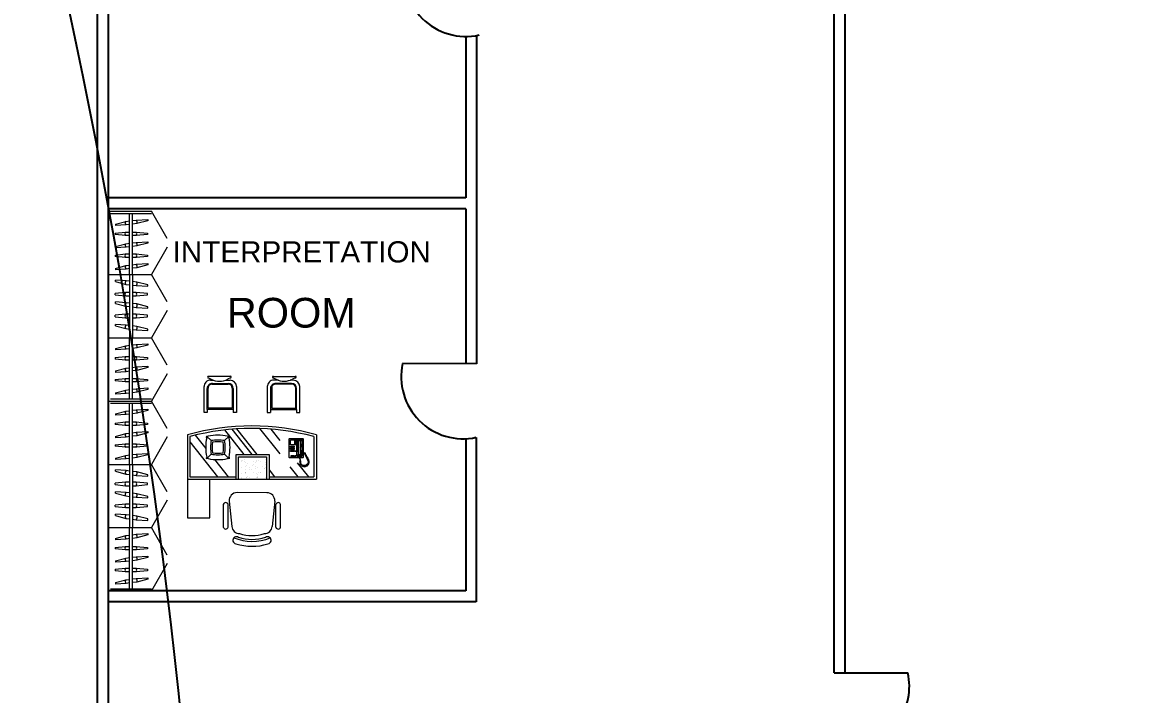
# Model space of a CAD drawing. Header units: millimetres. Extents: x 586 to 1010, y 369 to 668.
# Drawn here: x 748 to 763.31, y 486.87 to 495.99 of the extents above; entities that cross this region are included whole.
import ezdxf

# ---------------------------------------------------------------- set-up
doc = ezdxf.new("R2010")
doc.units = ezdxf.units.MM
doc.layers.add('finiture', color=7, linetype='Continuous', lineweight=20)
doc.styles.get("Standard").update_dxf_attribs({"font": 'arial.ttf'})

msp = doc.modelspace()

# ---------------------------------------------------------------- linework, layer by layer
at = {"lineweight": 25}
for p, q in [((749.014, 462.586), (749.014, 504.586)), ((759.014, 487.158), (759.014, 500.284)), ((759.164, 487.158), (759.164, 500.284)), ((749.164, 494.586), (749.164, 499.586)), ((754.014, 495.797), (754.014, 493.607)), ((754.161, 495.81), (754.158, 493.28)), ((749.164, 489.586), (749.164, 494.586)), ((754.014, 493.607), (749.164, 493.607)), ((754.014, 493.457), (749.164, 493.457)), ((754.014, 493.457), (754.014, 491.358)), ((754.158, 493.28), (754.157, 491.353)), ((754.157, 491.353), (753.156, 491.358)), ((754.014, 490.339), (754.014, 488.271)), ((754.156, 490.355), (754.154, 488.121)), ((749.164, 472.586), (749.164, 489.902)), ((754.014, 488.271), (749.164, 488.271)), ((754.154, 488.121), (749.164, 488.121)), ((759.014, 487.158), (760.014, 487.158))]:
    msp.add_line(p, q, dxfattribs=at)
for centre, radius, start, end in [((754.015, 496.636), 0.838, 167.4951, 282.5049), ((753.978, 491.178), 0.841, 167.6024, 282.2245), ((759.196, 486.976), 0.838, 277.1781, 12.5049)]:
    msp.add_arc(centre, radius, start, end, dxfattribs=at)
at = {"color": 254, "lineweight": 25}
for points in [[(671.712, 620.709), (706.735, 621.773), (754.26, 613.83), (814.661, 600.148), (855.757, 598.01), (895.067, 567.065), (920.01, 542.018), (952.008, 521.248), (977.223, 504.653), (979.635, 479.234), (986.344, 463.855), (988.798, 462.385)], [(654.944, 595.472), (670.267, 587.317), (714.302, 595.165), (787.089, 595.165), (819.394, 580.944), (821.03, 562.85), (813.491, 552.788), (808.734, 539.671), (796.407, 534.706), (791.022, 527.249), (791.022, 507.547), (797.301, 476.527), (814.975, 463.89), (836.148, 474.682), (874.022, 478.588), (885.729, 462.733), (863.004, 436.079), (845.789, 420.685), (845.104, 408.675)], [(639.207, 583.438), (644.727, 575.638), (657.796, 553.44), (668.404, 543.929), (682.518, 548.731), (692.984, 555.478), (711.934, 556.583), (734.346, 532.133), (750.593, 477.748), (754.137, 444.164), (776.466, 425.447), (782.617, 412.235)]]:
    msp.add_spline(points, degree=3, dxfattribs=at)
at = {"layer": 'finiture'}
for p, q in [((749.164, 493.425), (749.747, 493.425)), ((749.193, 493.396), (749.747, 493.396)), ((749.451, 492.566), (749.451, 493.396)), ((749.489, 492.566), (749.489, 493.396)), ((749.962, 493.053), (749.747, 493.425)), ((749.259, 493.25), (749.399, 493.288)), ((749.259, 493.25), (749.261, 493.231)), ((749.405, 493.241), (749.261, 493.231)), ((749.399, 493.288), (749.451, 493.295)), ((749.451, 493.247), (749.405, 493.241)), ((749.489, 493.299), (749.541, 493.306)), ((749.547, 493.259), (749.489, 493.251)), ((749.541, 493.306), (749.698, 493.315)), ((749.7, 493.296), (749.547, 493.259)), ((749.698, 493.315), (749.7, 493.296)), ((749.253, 493.127), (749.396, 493.141)), ((749.253, 493.127), (749.253, 493.108)), ((749.396, 493.094), (749.253, 493.108)), ((749.396, 493.141), (749.451, 493.141)), ((749.451, 493.094), (749.396, 493.094)), ((749.489, 493.141), (749.539, 493.141)), ((749.539, 493.094), (749.489, 493.094)), ((749.539, 493.141), (749.696, 493.127)), ((749.696, 493.108), (749.539, 493.094)), ((749.696, 493.127), (749.696, 493.108)), ((749.259, 492.946), (749.399, 492.984)), ((749.259, 492.946), (749.261, 492.927)), ((749.405, 492.937), (749.261, 492.927)), ((749.399, 492.984), (749.451, 492.99)), ((749.451, 492.942), (749.405, 492.937)), ((749.489, 492.995), (749.541, 493.002)), ((749.547, 492.954), (749.489, 492.947)), ((749.541, 493.002), (749.698, 493.011)), ((749.7, 492.992), (749.547, 492.954)), ((749.698, 493.011), (749.7, 492.992)), ((749.962, 492.938), (749.747, 492.566)), ((749.253, 492.831), (749.396, 492.845)), ((749.253, 492.831), (749.253, 492.812)), ((749.396, 492.797), (749.253, 492.812)), ((749.396, 492.845), (749.451, 492.845)), ((749.446, 492.797), (749.396, 492.797)), ((749.489, 492.845), (749.539, 492.845)), ((749.539, 492.797), (749.489, 492.797)), ((749.539, 492.845), (749.696, 492.831)), ((749.696, 492.812), (749.539, 492.797)), ((749.696, 492.831), (749.696, 492.812)), ((749.259, 492.65), (749.399, 492.687)), ((749.259, 492.65), (749.261, 492.631)), ((749.405, 492.64), (749.261, 492.631)), ((749.399, 492.687), (749.451, 492.694)), ((749.451, 492.646), (749.405, 492.64)), ((749.489, 492.699), (749.541, 492.705)), ((749.547, 492.658), (749.489, 492.651)), ((749.541, 492.705), (749.698, 492.715)), ((749.7, 492.696), (749.547, 492.658)), ((749.698, 492.715), (749.7, 492.696)), ((749.164, 492.566), (749.747, 492.566)), ((749.259, 492.471), (749.261, 492.49)), ((749.259, 492.471), (749.399, 492.433)), ((749.405, 492.481), (749.261, 492.49)), ((749.451, 492.475), (749.405, 492.481)), ((749.451, 492.566), (749.451, 491.707)), ((749.489, 492.566), (749.489, 491.707)), ((749.547, 492.463), (749.489, 492.47)), ((749.7, 492.425), (749.547, 492.463)), ((749.962, 492.194), (749.747, 492.566)), ((749.396, 492.324), (749.253, 492.309)), ((749.253, 492.29), (749.253, 492.309)), ((749.446, 492.324), (749.396, 492.324)), ((749.399, 492.433), (749.451, 492.427)), ((749.489, 492.422), (749.541, 492.416)), ((749.539, 492.324), (749.489, 492.324)), ((749.696, 492.309), (749.539, 492.324)), ((749.541, 492.416), (749.698, 492.406)), ((749.696, 492.29), (749.696, 492.309)), ((749.698, 492.406), (749.7, 492.425)), ((749.253, 492.29), (749.396, 492.276)), ((749.259, 492.175), (749.261, 492.194)), ((749.259, 492.175), (749.399, 492.137)), ((749.405, 492.184), (749.261, 492.194)), ((749.396, 492.276), (749.451, 492.276)), ((749.451, 492.179), (749.405, 492.184)), ((749.489, 492.276), (749.539, 492.276)), ((749.547, 492.167), (749.489, 492.174)), ((749.539, 492.276), (749.696, 492.29)), ((749.7, 492.129), (749.547, 492.167)), ((749.396, 492.027), (749.253, 492.013)), ((749.253, 491.994), (749.253, 492.013)), ((749.451, 492.027), (749.396, 492.027)), ((749.399, 492.137), (749.451, 492.131)), ((749.489, 492.126), (749.541, 492.119)), ((749.539, 492.027), (749.489, 492.027)), ((749.696, 492.013), (749.539, 492.027)), ((749.541, 492.119), (749.698, 492.11)), ((749.696, 491.994), (749.696, 492.013)), ((749.698, 492.11), (749.7, 492.129)), ((749.962, 492.079), (749.747, 491.707)), ((749.253, 491.994), (749.396, 491.98)), ((749.259, 491.871), (749.261, 491.89)), ((749.259, 491.871), (749.399, 491.833)), ((749.405, 491.88), (749.261, 491.89)), ((749.396, 491.98), (749.451, 491.98)), ((749.451, 491.874), (749.405, 491.88)), ((749.489, 491.98), (749.539, 491.98)), ((749.547, 491.862), (749.489, 491.87)), ((749.539, 491.98), (749.696, 491.994)), ((749.7, 491.825), (749.547, 491.862)), ((749.164, 491.707), (749.747, 491.707)), ((749.399, 491.833), (749.451, 491.826)), ((749.451, 490.877), (749.451, 491.707)), ((749.489, 491.822), (749.541, 491.815)), ((749.489, 490.877), (749.489, 491.707)), ((749.541, 491.815), (749.698, 491.806)), ((749.698, 491.806), (749.7, 491.825)), ((749.962, 491.335), (749.747, 491.707)), ((749.259, 491.561), (749.399, 491.599)), ((749.259, 491.561), (749.261, 491.542)), ((749.405, 491.552), (749.261, 491.542)), ((749.399, 491.599), (749.451, 491.605)), ((749.451, 491.557), (749.405, 491.552)), ((749.489, 491.61), (749.541, 491.617)), ((749.547, 491.569), (749.489, 491.562)), ((749.541, 491.617), (749.698, 491.626)), ((749.7, 491.607), (749.547, 491.569)), ((749.698, 491.626), (749.7, 491.607)), ((749.253, 491.438), (749.396, 491.452)), ((749.253, 491.438), (749.253, 491.419)), ((749.396, 491.405), (749.253, 491.419)), ((749.396, 491.452), (749.451, 491.452)), ((749.451, 491.405), (749.396, 491.405)), ((749.489, 491.452), (749.539, 491.452)), ((749.539, 491.405), (749.489, 491.405)), ((749.539, 491.452), (749.696, 491.438)), ((749.696, 491.419), (749.539, 491.405)), ((749.696, 491.438), (749.696, 491.419)), ((749.259, 491.257), (749.399, 491.295)), ((749.259, 491.257), (749.261, 491.238)), ((749.405, 491.247), (749.261, 491.238)), ((749.399, 491.295), (749.451, 491.301)), ((749.451, 491.253), (749.405, 491.247)), ((749.489, 491.306), (749.541, 491.312)), ((749.547, 491.265), (749.489, 491.258)), ((749.541, 491.312), (749.698, 491.322)), ((749.7, 491.303), (749.547, 491.265)), ((749.698, 491.322), (749.7, 491.303)), ((749.253, 491.142), (749.396, 491.156)), ((749.253, 491.142), (749.253, 491.122)), ((749.396, 491.108), (749.253, 491.122)), ((749.396, 491.156), (749.451, 491.156)), ((749.446, 491.108), (749.396, 491.108)), ((749.489, 491.156), (749.539, 491.156)), ((749.539, 491.108), (749.489, 491.108)), ((749.539, 491.156), (749.696, 491.142)), ((749.696, 491.122), (749.539, 491.108)), ((749.696, 491.142), (749.696, 491.122)), ((749.962, 491.22), (749.747, 490.848)), ((750.822, 491.184), (750.519, 491.184)), ((750.521, 491.163), (750.559, 491.145)), ((750.549, 491.132), (750.593, 491.132)), ((750.569, 491.078), (750.79, 491.078)), ((750.575, 491.088), (750.787, 491.088)), ((750.751, 491.132), (750.814, 491.132)), ((750.82, 491.163), (750.781, 491.145)), ((751.4, 491.184), (751.703, 491.184)), ((751.401, 491.163), (751.44, 491.145)), ((751.47, 491.132), (751.408, 491.132)), ((751.653, 491.078), (751.432, 491.078)), ((751.646, 491.088), (751.434, 491.088)), ((751.672, 491.132), (751.629, 491.132)), ((751.701, 491.163), (751.662, 491.145)), ((749.259, 490.96), (749.399, 490.998)), ((749.259, 490.96), (749.261, 490.942)), ((749.405, 490.951), (749.261, 490.942)), ((749.399, 490.998), (749.451, 491.005)), ((749.451, 490.957), (749.405, 490.951)), ((749.489, 491.01), (749.541, 491.016)), ((749.547, 490.969), (749.489, 490.962)), ((749.541, 491.016), (749.698, 491.026)), ((749.7, 491.007), (749.547, 490.969)), ((749.698, 491.026), (749.7, 491.007)), ((750.461, 490.693), (750.461, 491.044)), ((750.505, 490.735), (750.505, 491.017)), ((750.516, 490.751), (750.516, 491.025)), ((750.843, 491.025), (750.843, 490.751)), ((750.858, 491.017), (750.858, 490.735)), ((750.902, 491.044), (750.902, 490.691)), ((751.32, 491.044), (751.32, 490.691)), ((751.364, 491.017), (751.364, 490.735)), ((751.379, 491.025), (751.379, 490.751)), ((751.706, 490.751), (751.706, 491.025)), ((751.717, 490.735), (751.717, 491.017)), ((751.761, 490.694), (751.761, 491.044)), ((749.164, 490.848), (749.747, 490.848)), ((749.164, 490.848), (749.747, 490.848)), ((749.193, 490.877), (749.747, 490.877)), ((749.193, 490.82), (749.747, 490.82)), ((749.451, 489.989), (749.451, 490.82)), ((749.489, 489.989), (749.489, 490.82)), ((749.962, 490.476), (749.747, 490.848)), ((749.259, 490.674), (749.399, 490.711)), ((749.259, 490.674), (749.261, 490.655)), ((749.405, 490.664), (749.261, 490.655)), ((749.399, 490.711), (749.451, 490.718)), ((749.451, 490.67), (749.405, 490.664)), ((749.489, 490.723), (749.541, 490.729)), ((749.547, 490.682), (749.489, 490.675)), ((749.541, 490.729), (749.698, 490.739)), ((749.7, 490.72), (749.547, 490.682)), ((749.698, 490.739), (749.7, 490.72)), ((750.505, 490.693), (750.461, 490.693)), ((750.505, 490.735), (750.505, 490.693)), ((750.858, 490.735), (750.505, 490.735)), ((750.843, 490.751), (750.516, 490.751)), ((750.902, 490.691), (750.856, 490.691)), ((750.858, 490.736), (750.858, 490.691)), ((751.32, 490.691), (751.365, 490.691)), ((751.364, 490.736), (751.364, 490.691)), ((751.364, 490.735), (751.717, 490.735)), ((751.379, 490.751), (751.706, 490.751)), ((751.717, 490.735), (751.717, 490.694)), ((751.717, 490.694), (751.761, 490.694)), ((749.253, 490.55), (749.396, 490.565)), ((749.253, 490.55), (749.253, 490.531)), ((749.396, 490.517), (749.253, 490.531)), ((749.396, 490.565), (749.451, 490.565)), ((749.451, 490.517), (749.396, 490.517)), ((749.489, 490.565), (749.539, 490.565)), ((749.539, 490.517), (749.489, 490.517)), ((749.539, 490.565), (749.696, 490.55)), ((749.696, 490.531), (749.539, 490.517)), ((749.696, 490.55), (749.696, 490.531)), ((750.84, 490.466), (751.111, 490.123)), ((750.903, 490.471), (751.177, 490.123)), ((751.216, 490.476), (751.489, 490.13)), ((751.366, 490.467), (751.489, 490.311)), ((749.259, 490.369), (749.399, 490.407)), ((749.259, 490.369), (749.261, 490.35)), ((749.405, 490.36), (749.261, 490.35)), ((749.399, 490.407), (749.451, 490.414)), ((749.451, 490.366), (749.405, 490.36)), ((749.489, 490.418), (749.541, 490.425)), ((749.547, 490.378), (749.489, 490.37)), ((749.541, 490.425), (749.698, 490.434)), ((749.7, 490.415), (749.547, 490.378)), ((749.698, 490.434), (749.7, 490.415)), ((749.962, 490.361), (749.747, 489.989)), ((750.236, 490.392), (750.236, 489.786)), ((750.269, 490.367), (750.269, 489.819)), ((750.342, 490.385), (750.484, 490.205)), ((750.495, 490.374), (750.557, 490.312)), ((750.738, 490.456), (751.001, 490.123)), ((750.741, 490.312), (750.803, 490.374)), ((751.615, 490.336), (751.619, 490.34)), ((751.615, 490.083), (751.615, 490.336)), ((751.619, 490.34), (751.802, 490.34)), ((751.634, 490.256), (751.634, 490.323)), ((751.634, 490.323), (751.687, 490.323)), ((751.687, 490.323), (751.687, 490.256)), ((751.707, 490.32), (751.692, 490.32)), ((751.692, 490.32), (751.692, 490.314)), ((751.692, 490.314), (751.707, 490.314)), ((751.707, 490.314), (751.707, 490.32)), ((751.72, 490.325), (751.727, 490.334)), ((751.72, 490.104), (751.72, 490.325)), ((751.727, 490.329), (751.725, 490.321)), ((751.725, 490.321), (751.725, 490.272)), ((751.725, 490.321), (751.742, 490.305)), ((751.727, 490.334), (751.782, 490.334)), ((751.734, 490.332), (751.727, 490.329)), ((751.743, 490.309), (751.734, 490.332)), ((751.734, 490.332), (751.778, 490.332)), ((751.769, 490.309), (751.778, 490.332)), ((751.787, 490.321), (751.771, 490.305)), ((751.778, 490.332), (751.786, 490.329)), ((751.782, 490.334), (751.791, 490.325)), ((751.786, 490.329), (751.787, 490.321)), ((751.787, 490.321), (751.787, 490.272)), ((751.791, 490.325), (751.791, 490.105)), ((751.802, 490.34), (751.806, 490.336)), ((751.806, 490.336), (751.806, 490.083)), ((751.953, 490.367), (751.953, 489.819)), ((751.986, 490.392), (751.986, 489.786)), ((749.253, 490.254), (749.396, 490.268)), ((749.253, 490.254), (749.253, 490.235)), ((749.396, 490.221), (749.253, 490.235)), ((749.396, 490.268), (749.451, 490.268)), ((749.446, 490.221), (749.396, 490.221)), ((749.489, 490.268), (749.539, 490.268)), ((749.539, 490.221), (749.489, 490.221)), ((749.539, 490.268), (749.696, 490.254)), ((749.696, 490.235), (749.539, 490.221)), ((749.696, 490.254), (749.696, 490.235)), ((750.269, 490.296), (750.645, 489.819)), ((751.687, 490.256), (751.634, 490.256)), ((751.635, 490.223), (751.635, 490.234)), ((751.635, 490.234), (751.646, 490.234)), ((751.646, 490.223), (751.635, 490.223)), ((751.635, 490.202), (751.635, 490.213)), ((751.635, 490.213), (751.646, 490.213)), ((751.646, 490.202), (751.635, 490.202)), ((751.635, 490.182), (751.635, 490.193)), ((751.635, 490.193), (751.646, 490.193)), ((751.646, 490.182), (751.635, 490.182)), ((751.635, 490.162), (751.635, 490.173)), ((751.635, 490.173), (751.646, 490.173)), ((751.646, 490.162), (751.635, 490.162)), ((751.646, 490.234), (751.646, 490.223)), ((751.646, 490.213), (751.646, 490.202)), ((751.646, 490.193), (751.646, 490.182)), ((751.646, 490.173), (751.646, 490.162)), ((751.654, 490.234), (751.665, 490.234)), ((751.654, 490.223), (751.654, 490.234)), ((751.665, 490.223), (751.654, 490.223)), ((751.654, 490.202), (751.654, 490.213)), ((751.654, 490.213), (751.665, 490.213)), ((751.665, 490.202), (751.654, 490.202)), ((751.654, 490.193), (751.665, 490.193)), ((751.654, 490.182), (751.654, 490.193)), ((751.665, 490.182), (751.654, 490.182)), ((751.654, 490.173), (751.665, 490.173)), ((751.654, 490.162), (751.654, 490.173)), ((751.665, 490.162), (751.654, 490.162)), ((751.665, 490.234), (751.665, 490.223)), ((751.665, 490.213), (751.665, 490.202)), ((751.665, 490.193), (751.665, 490.182)), ((751.665, 490.173), (751.665, 490.162)), ((751.672, 490.223), (751.672, 490.234)), ((751.672, 490.234), (751.683, 490.234)), ((751.683, 490.223), (751.672, 490.223)), ((751.672, 490.202), (751.672, 490.213)), ((751.672, 490.213), (751.683, 490.213)), ((751.683, 490.202), (751.672, 490.202)), ((751.672, 490.193), (751.683, 490.193)), ((751.672, 490.182), (751.672, 490.193)), ((751.683, 490.182), (751.672, 490.182)), ((751.672, 490.162), (751.672, 490.173)), ((751.672, 490.173), (751.683, 490.173)), ((751.683, 490.162), (751.672, 490.162)), ((751.683, 490.234), (751.683, 490.223)), ((751.683, 490.213), (751.683, 490.202)), ((751.683, 490.193), (751.683, 490.182)), ((751.683, 490.173), (751.683, 490.162)), ((751.707, 490.309), (751.692, 490.309)), ((751.692, 490.309), (751.692, 490.303)), ((751.692, 490.303), (751.707, 490.303)), ((751.707, 490.298), (751.692, 490.298)), ((751.692, 490.298), (751.692, 490.292)), ((751.692, 490.292), (751.707, 490.292)), ((751.692, 490.287), (751.692, 490.281)), ((751.707, 490.287), (751.692, 490.287)), ((751.692, 490.281), (751.707, 490.281)), ((751.692, 490.276), (751.692, 490.27)), ((751.707, 490.276), (751.692, 490.276)), ((751.692, 490.27), (751.707, 490.27)), ((751.707, 490.265), (751.692, 490.265)), ((751.692, 490.265), (751.692, 490.259)), ((751.692, 490.259), (751.707, 490.259)), ((751.694, 490.162), (751.694, 490.173)), ((751.694, 490.173), (751.709, 490.173)), ((751.709, 490.162), (751.694, 490.162)), ((751.707, 490.303), (751.707, 490.309)), ((751.707, 490.292), (751.707, 490.298)), ((751.707, 490.281), (751.707, 490.287)), ((751.707, 490.27), (751.707, 490.276)), ((751.707, 490.259), (751.707, 490.265)), ((751.709, 490.173), (751.709, 490.162)), ((751.725, 490.272), (751.729, 490.263)), ((751.725, 490.157), (751.729, 490.166)), ((751.729, 490.263), (751.734, 490.254)), ((751.729, 490.166), (751.734, 490.175)), ((751.734, 490.254), (751.736, 490.241)), ((751.734, 490.175), (751.736, 490.188)), ((751.736, 490.241), (751.736, 490.223)), ((751.736, 490.188), (751.736, 490.223)), ((751.742, 490.305), (751.743, 490.309)), ((751.742, 490.223), (751.742, 490.305)), ((751.742, 490.223), (751.742, 490.124)), ((751.769, 490.309), (751.743, 490.309)), ((751.771, 490.305), (751.769, 490.309)), ((751.771, 490.223), (751.771, 490.305)), ((751.771, 490.223), (751.771, 490.124)), ((751.778, 490.254), (751.776, 490.241)), ((751.776, 490.241), (751.776, 490.223)), ((751.776, 490.188), (751.776, 490.223)), ((751.778, 490.175), (751.776, 490.188)), ((751.784, 490.263), (751.778, 490.254)), ((751.784, 490.166), (751.778, 490.175)), ((751.787, 490.272), (751.784, 490.263)), ((751.787, 490.157), (751.784, 490.166)), ((749.259, 490.073), (749.399, 490.111)), ((749.259, 490.073), (749.261, 490.054)), ((749.405, 490.063), (749.261, 490.054)), ((749.399, 490.111), (749.451, 490.117)), ((749.451, 490.069), (749.405, 490.063)), ((749.489, 490.122), (749.541, 490.129)), ((749.547, 490.081), (749.489, 490.074)), ((749.541, 490.129), (749.698, 490.138)), ((749.7, 490.119), (749.547, 490.081)), ((749.698, 490.138), (749.7, 490.119)), ((750.495, 490.065), (750.557, 490.127)), ((750.602, 490.056), (750.789, 489.819)), ((750.741, 490.127), (750.803, 490.065)), ((750.896, 490.123), (751.343, 490.123)), ((750.896, 489.786), (750.896, 490.123)), ((750.929, 489.786), (750.929, 490.09)), ((750.929, 490.09), (751.31, 490.09)), ((750.971, 490.042), (750.971, 490.042)), ((750.972, 490.033), (750.972, 490.033)), ((750.981, 490.043), (750.981, 490.043)), ((751.006, 490.061), (751.006, 490.061)), ((751.009, 490.033), (751.009, 490.033)), ((751.02, 490.02), (751.02, 490.02)), ((751.109, 490.087), (751.109, 490.087)), ((751.126, 490.024), (751.126, 490.024)), ((751.145, 490.084), (751.145, 490.084)), ((751.155, 490.009), (751.155, 490.009)), ((751.177, 490.038), (751.177, 490.038)), ((751.179, 490.024), (751.179, 490.024)), ((751.194, 490.048), (751.194, 490.048)), ((751.232, 490.027), (751.232, 490.027)), ((751.291, 490.06), (751.291, 490.06)), ((751.297, 490.015), (751.297, 490.015)), ((751.31, 490.09), (751.31, 489.786)), ((751.343, 490.123), (751.343, 489.786)), ((751.619, 490.08), (751.615, 490.083)), ((751.756, 490.08), (751.619, 490.08)), ((751.656, 490.104), (751.637, 490.104)), ((751.637, 490.104), (751.637, 490.093)), ((751.637, 490.093), (751.656, 490.093)), ((751.656, 490.093), (751.656, 490.104)), ((751.681, 490.104), (751.663, 490.104)), ((751.663, 490.104), (751.663, 490.093)), ((751.663, 490.093), (751.681, 490.093)), ((751.681, 490.093), (751.681, 490.104)), ((751.707, 490.104), (751.688, 490.104)), ((751.688, 490.104), (751.688, 490.093)), ((751.688, 490.093), (751.707, 490.093)), ((751.707, 490.093), (751.707, 490.104)), ((751.729, 490.094), (751.72, 490.104)), ((751.725, 490.107), (751.725, 490.157)), ((751.725, 490.107), (751.742, 490.124)), ((751.727, 490.1), (751.725, 490.107)), ((751.726, 490.01), (751.877, 489.819)), ((751.734, 490.096), (751.727, 490.1)), ((751.754, 490.094), (751.729, 490.094)), ((751.743, 490.12), (751.734, 490.096)), ((751.734, 490.096), (751.754, 490.096)), ((751.742, 490.124), (751.743, 490.12)), ((751.769, 490.12), (751.743, 490.12)), ((751.76, 490.102), (751.754, 490.102)), ((751.754, 490.102), (751.755, 490.086)), ((751.755, 490.086), (751.759, 490.067)), ((751.759, 490.067), (751.764, 490.05)), ((751.76, 490.034), (751.759, 490.025)), ((751.759, 490.025), (751.77, 490.023)), ((751.761, 490.087), (751.76, 490.102)), ((751.76, 490.096), (751.778, 490.096)), ((751.782, 490.094), (751.76, 490.094)), ((751.764, 490.038), (751.76, 490.034)), ((751.77, 490.023), (751.76, 490.017)), ((751.76, 490.017), (751.761, 490.007)), ((751.764, 490.075), (751.761, 490.087)), ((751.761, 490.007), (751.772, 490.006)), ((751.772, 490.006), (751.762, 489.998)), ((751.802, 490.08), (751.763, 490.08)), ((751.764, 490.05), (751.763, 490.04)), ((751.763, 490.04), (751.764, 490.038)), ((751.768, 490.058), (751.764, 490.075)), ((751.769, 490.049), (751.768, 490.058)), ((751.771, 490.124), (751.769, 490.12)), ((751.769, 490.12), (751.778, 490.096)), ((751.769, 490.039), (751.769, 490.049)), ((751.775, 490.034), (751.769, 490.039)), ((751.787, 490.107), (751.771, 490.124)), ((751.774, 490.026), (751.775, 490.034)), ((751.776, 490.003), (751.774, 490.026)), ((751.778, 490.096), (751.786, 490.1)), ((751.791, 490.105), (751.782, 490.094)), ((751.786, 490.1), (751.787, 490.107)), ((751.787, 490.107), (751.787, 490.157)), ((751.806, 490.083), (751.802, 490.08)), ((751.816, 490.15), (751.806, 490.151)), ((751.806, 490.146), (751.812, 490.144)), ((751.812, 490.144), (751.817, 490.141)), ((751.82, 490.147), (751.816, 490.15)), ((751.817, 490.141), (751.821, 490.138)), ((751.825, 490.14), (751.82, 490.147)), ((751.821, 490.138), (751.824, 490.136)), ((751.827, 490.136), (751.823, 490.132)), ((751.823, 490.132), (751.829, 490.121)), ((751.824, 490.136), (751.827, 490.136)), ((751.832, 490.14), (751.825, 490.14)), ((751.829, 490.121), (751.841, 490.101)), ((751.836, 490.139), (751.832, 490.14)), ((751.832, 490.125), (751.838, 490.135)), ((751.841, 490.128), (751.832, 490.125)), ((751.838, 490.135), (751.836, 490.139)), ((751.838, 490.112), (751.844, 490.123)), ((751.849, 490.115), (751.838, 490.112)), ((751.844, 490.123), (751.841, 490.128)), ((751.841, 490.101), (751.849, 490.086)), ((751.844, 490.101), (751.852, 490.109)), ((751.854, 490.105), (751.844, 490.101)), ((751.852, 490.109), (751.849, 490.115)), ((751.849, 490.086), (751.852, 490.085)), ((751.851, 490.089), (751.858, 490.097)), ((751.861, 490.092), (751.851, 490.089)), ((751.852, 490.085), (751.851, 490.082)), ((751.851, 490.082), (751.862, 490.06)), ((751.858, 490.097), (751.854, 490.105)), ((751.86, 490.074), (751.865, 490.084)), ((751.87, 490.077), (751.86, 490.074)), ((751.865, 490.084), (751.861, 490.092)), ((751.862, 490.06), (751.875, 490.026)), ((751.868, 490.06), (751.874, 490.071)), ((751.879, 490.061), (751.868, 490.06)), ((751.875, 490.026), (751.869, 489.998)), ((751.874, 490.071), (751.87, 490.077)), ((751.871, 490.046), (751.882, 490.05)), ((751.883, 490.047), (751.871, 490.046)), ((751.878, 490.031), (751.886, 490.038)), ((751.888, 490.031), (751.878, 490.031)), ((751.878, 490.018), (751.89, 490.021)), ((751.888, 490.013), (751.878, 490.018)), ((751.882, 490.05), (751.879, 490.061)), ((751.886, 490.038), (751.883, 490.047)), ((751.887, 490.005), (751.888, 490.013)), ((751.89, 490.021), (751.888, 490.031)), ((749.164, 489.989), (749.747, 489.989)), ((749.259, 489.895), (749.261, 489.914)), ((749.259, 489.895), (749.399, 489.857)), ((749.405, 489.904), (749.261, 489.914)), ((749.399, 489.857), (749.451, 489.85)), ((749.451, 489.898), (749.405, 489.904)), ((749.451, 489.989), (749.451, 489.13)), ((749.489, 489.989), (749.489, 489.13)), ((749.547, 489.886), (749.489, 489.894)), ((749.7, 489.848), (749.547, 489.886)), ((749.962, 489.617), (749.747, 489.989)), ((750.971, 489.942), (750.971, 489.942)), ((750.972, 489.871), (750.972, 489.871)), ((751.019, 489.958), (751.019, 489.958)), ((751.02, 489.867), (751.02, 489.867)), ((751.022, 489.876), (751.022, 489.876)), ((751.025, 489.913), (751.025, 489.913)), ((751.029, 489.884), (751.029, 489.884)), ((751.029, 489.877), (751.029, 489.877)), ((751.041, 489.98), (751.041, 489.98)), ((751.056, 490.003), (751.056, 490.003)), ((751.073, 489.925), (751.073, 489.925)), ((751.077, 489.946), (751.077, 489.946)), ((751.11, 489.915), (751.11, 489.915)), ((751.123, 489.98), (751.123, 489.98)), ((751.128, 489.879), (751.128, 489.879)), ((751.133, 489.99), (751.133, 489.99)), ((751.161, 489.964), (751.161, 489.964)), ((751.165, 489.935), (751.165, 489.935)), ((751.175, 489.86), (751.175, 489.86)), ((751.18, 489.853), (751.18, 489.853)), ((751.183, 489.949), (751.183, 489.949)), ((751.194, 489.876), (751.194, 489.876)), ((751.225, 489.872), (751.225, 489.872)), ((751.234, 489.883), (751.234, 489.883)), ((751.248, 489.96), (751.248, 489.96)), ((751.275, 489.927), (751.275, 489.927)), ((751.285, 489.937), (751.285, 489.937)), ((751.289, 489.953), (751.289, 489.953)), ((751.301, 489.986), (751.301, 489.986)), ((751.343, 489.913), (751.417, 489.819)), ((751.625, 489.957), (751.734, 489.819)), ((751.762, 489.998), (751.767, 489.989)), ((751.767, 489.989), (751.778, 489.991)), ((751.778, 489.991), (751.773, 489.981)), ((751.773, 489.981), (751.778, 489.974)), ((751.79, 489.985), (751.776, 490.003)), ((751.778, 489.974), (751.787, 489.981)), ((751.787, 489.981), (751.785, 489.971)), ((751.785, 489.971), (751.792, 489.966)), ((751.809, 489.974), (751.79, 489.985)), ((751.792, 489.966), (751.801, 489.974)), ((751.801, 489.974), (751.8, 489.961)), ((751.8, 489.961), (751.808, 489.959)), ((751.808, 489.959), (751.813, 489.969)), ((751.832, 489.972), (751.809, 489.974)), ((751.813, 489.969), (751.817, 489.959)), ((751.817, 489.959), (751.824, 489.958)), ((751.824, 489.958), (751.826, 489.969)), ((751.826, 489.969), (751.83, 489.957)), ((751.83, 489.957), (751.837, 489.959)), ((751.853, 489.982), (751.832, 489.972)), ((751.837, 489.959), (751.838, 489.969)), ((751.838, 489.969), (751.846, 489.962)), ((751.846, 489.962), (751.852, 489.965)), ((751.851, 489.976), (751.859, 489.966)), ((751.852, 489.965), (751.851, 489.976)), ((751.869, 489.998), (751.853, 489.982)), ((751.859, 489.966), (751.865, 489.971)), ((751.865, 489.971), (751.86, 489.981)), ((751.86, 489.981), (751.871, 489.977)), ((751.875, 489.981), (751.87, 489.991)), ((751.87, 489.991), (751.881, 489.988)), ((751.871, 489.977), (751.875, 489.981)), ((751.875, 490.005), (751.887, 490.005)), ((751.884, 489.995), (751.875, 490.005)), ((751.881, 489.988), (751.884, 489.995)), ((749.396, 489.747), (749.253, 489.733)), ((749.253, 489.714), (749.253, 489.733)), ((749.253, 489.714), (749.396, 489.699)), ((749.446, 489.747), (749.396, 489.747)), ((749.489, 489.845), (749.541, 489.839)), ((749.539, 489.747), (749.489, 489.747)), ((749.696, 489.733), (749.539, 489.747)), ((749.539, 489.699), (749.696, 489.714)), ((749.541, 489.839), (749.698, 489.83)), ((749.696, 489.714), (749.696, 489.733)), ((749.698, 489.83), (749.7, 489.848)), ((750.236, 489.786), (751.986, 489.786)), ((750.236, 489.786), (750.236, 489.263)), ((750.269, 489.819), (750.896, 489.819)), ((750.542, 489.263), (750.542, 489.786)), ((750.97, 489.812), (750.97, 489.812)), ((750.97, 489.801), (750.97, 489.801)), ((751.039, 489.81), (751.039, 489.81)), ((751.042, 489.808), (751.042, 489.808)), ((751.056, 489.831), (751.056, 489.831)), ((751.076, 489.805), (751.076, 489.805)), ((751.172, 489.814), (751.172, 489.814)), ((751.181, 489.824), (751.181, 489.824)), ((751.181, 489.816), (751.181, 489.816)), ((751.182, 489.808), (751.182, 489.808)), ((751.184, 489.787), (751.184, 489.787)), ((751.248, 489.788), (751.248, 489.788)), ((751.289, 489.812), (751.289, 489.812)), ((751.343, 489.819), (751.953, 489.819)), ((749.259, 489.598), (749.261, 489.617)), ((749.259, 489.598), (749.399, 489.56)), ((749.405, 489.608), (749.261, 489.617)), ((749.396, 489.699), (749.451, 489.699)), ((749.399, 489.56), (749.451, 489.554)), ((749.451, 489.602), (749.405, 489.608)), ((749.489, 489.699), (749.539, 489.699)), ((749.547, 489.59), (749.489, 489.597)), ((749.489, 489.549), (749.541, 489.543)), ((749.7, 489.552), (749.547, 489.59)), ((749.698, 489.533), (749.7, 489.552)), ((751.316, 489.604), (750.909, 489.605)), ((749.396, 489.451), (749.253, 489.436)), ((749.253, 489.417), (749.253, 489.436)), ((749.253, 489.417), (749.396, 489.403)), ((749.451, 489.451), (749.396, 489.451)), ((749.396, 489.403), (749.451, 489.403)), ((749.539, 489.451), (749.489, 489.451)), ((749.489, 489.403), (749.539, 489.403)), ((749.696, 489.436), (749.539, 489.451)), ((749.539, 489.403), (749.696, 489.417)), ((749.541, 489.543), (749.698, 489.533)), ((749.696, 489.417), (749.696, 489.436)), ((749.962, 489.502), (749.747, 489.13)), ((750.723, 489.136), (750.723, 489.446)), ((750.789, 489.136), (750.789, 489.446)), ((750.804, 489.491), (750.838, 489.147)), ((751.421, 489.49), (751.386, 489.146)), ((751.435, 489.135), (751.435, 489.445)), ((751.501, 489.135), (751.501, 489.445)), ((749.259, 489.294), (749.261, 489.313)), ((749.259, 489.294), (749.399, 489.256)), ((749.405, 489.303), (749.261, 489.313)), ((749.399, 489.256), (749.451, 489.25)), ((749.451, 489.298), (749.405, 489.303)), ((749.547, 489.286), (749.489, 489.293)), ((749.489, 489.245), (749.541, 489.238)), ((749.7, 489.248), (749.547, 489.286)), ((749.698, 489.229), (749.7, 489.248)), ((750.236, 489.263), (750.542, 489.263)), ((749.164, 489.13), (749.747, 489.13)), ((749.451, 488.3), (749.451, 489.13)), ((749.489, 488.3), (749.489, 489.13)), ((749.541, 489.238), (749.698, 489.229)), ((749.962, 488.758), (749.747, 489.13)), ((749.259, 488.984), (749.399, 489.022)), ((749.259, 488.984), (749.261, 488.965)), ((749.405, 488.975), (749.261, 488.965)), ((749.399, 489.022), (749.451, 489.029)), ((749.451, 488.981), (749.405, 488.975)), ((749.489, 489.034), (749.541, 489.04)), ((749.547, 488.993), (749.489, 488.985)), ((749.541, 489.04), (749.698, 489.049)), ((749.7, 489.031), (749.547, 488.993)), ((749.698, 489.049), (749.7, 489.031)), ((749.253, 488.861), (749.396, 488.876)), ((749.253, 488.861), (749.253, 488.842)), ((749.396, 488.828), (749.253, 488.842)), ((749.396, 488.876), (749.451, 488.876)), ((749.451, 488.828), (749.396, 488.828)), ((749.489, 488.876), (749.539, 488.876)), ((749.539, 488.828), (749.489, 488.828)), ((749.539, 488.876), (749.696, 488.861)), ((749.696, 488.842), (749.539, 488.828)), ((749.696, 488.861), (749.696, 488.842)), ((749.259, 488.68), (749.399, 488.718)), ((749.259, 488.68), (749.261, 488.661)), ((749.405, 488.671), (749.261, 488.661)), ((749.399, 488.718), (749.451, 488.725)), ((749.451, 488.676), (749.405, 488.671)), ((749.489, 488.729), (749.541, 488.736)), ((749.547, 488.688), (749.489, 488.681)), ((749.541, 488.736), (749.698, 488.745)), ((749.7, 488.726), (749.547, 488.688)), ((749.698, 488.745), (749.7, 488.726)), ((749.962, 488.643), (749.747, 488.271)), ((749.253, 488.565), (749.396, 488.579)), ((749.253, 488.565), (749.253, 488.546)), ((749.396, 488.531), (749.253, 488.546)), ((749.396, 488.579), (749.451, 488.579)), ((749.446, 488.531), (749.396, 488.531)), ((749.489, 488.579), (749.539, 488.579)), ((749.539, 488.531), (749.489, 488.531)), ((749.539, 488.579), (749.696, 488.565)), ((749.696, 488.546), (749.539, 488.531)), ((749.696, 488.565), (749.696, 488.546)), ((749.259, 488.384), (749.399, 488.422)), ((749.259, 488.384), (749.261, 488.365)), ((749.405, 488.374), (749.261, 488.365)), ((749.399, 488.422), (749.451, 488.428)), ((749.451, 488.38), (749.405, 488.374)), ((749.489, 488.433), (749.541, 488.439)), ((749.547, 488.392), (749.489, 488.385)), ((749.541, 488.439), (749.698, 488.449)), ((749.7, 488.43), (749.547, 488.392)), ((749.698, 488.449), (749.7, 488.43)), ((749.164, 488.271), (749.747, 488.271)), ((749.193, 488.3), (749.747, 488.3))]:
    msp.add_line(p, q, dxfattribs=at)
for centre, radius, start, end in [((749.426, 493.268), 0.0346, 143.5199, 230.7255), ((749.519, 493.279), 0.0346, 323.5199, 50.7255), ((749.421, 493.118), 0.0346, 136.3972, 223.6028), ((749.514, 493.118), 0.0346, 316.3972, 43.6028), ((749.426, 492.963), 0.0346, 143.5199, 230.7255), ((749.519, 492.975), 0.0346, 323.5199, 50.7255), ((749.421, 492.821), 0.0346, 136.3972, 223.6028), ((749.514, 492.821), 0.0346, 316.3972, 43.6028), ((749.426, 492.667), 0.0346, 143.5199, 230.7255), ((749.519, 492.678), 0.0346, 323.5199, 50.7255), ((749.426, 492.454), 0.0346, 129.2745, 216.4801), ((749.519, 492.442), 0.0346, 309.2745, 36.4801), ((749.421, 492.3), 0.0346, 136.3972, 223.6028), ((749.514, 492.3), 0.0346, 316.3972, 43.6028), ((749.426, 492.158), 0.0346, 129.2745, 216.4801), ((749.519, 492.146), 0.0346, 309.2745, 36.4801), ((749.421, 492.003), 0.0346, 136.3972, 223.6028), ((749.514, 492.003), 0.0346, 316.3972, 43.6028), ((749.426, 491.853), 0.0346, 129.2745, 216.4801), ((749.519, 491.842), 0.0346, 309.2745, 36.4801), ((749.426, 491.578), 0.0346, 143.5199, 230.7255), ((749.519, 491.59), 0.0346, 323.5199, 50.7255), ((749.421, 491.428), 0.0346, 136.3972, 223.6028), ((749.514, 491.428), 0.0346, 316.3972, 43.6028), ((749.426, 491.274), 0.0346, 143.5199, 230.7255), ((749.519, 491.286), 0.0346, 323.5199, 50.7255), ((749.421, 491.132), 0.0346, 136.3972, 223.6028), ((749.514, 491.132), 0.0346, 316.3972, 43.6028), ((750.549, 491.044), 0.0882, 90.0063, 180.0063), ((750.575, 491.017), 0.0706, 90.0063, 180.0063), ((750.52, 491.174), 0.0108, 98.7971, 276.7478), ((750.569, 491.025), 0.0529, 90.0063, 180.0063), ((750.671, 491.381), 0.262, 244.7357, 295.119), ((750.787, 491.017), 0.0706, 0.0063, 90.0063), ((750.79, 491.025), 0.0529, 0.0063, 90.0063), ((750.814, 491.044), 0.0882, 0.0063, 90.0063), ((750.82, 491.174), 0.0108, 263.2647, 81.2154), ((751.408, 491.044), 0.0882, 90.0063, 180.0063), ((751.434, 491.017), 0.0706, 90.0063, 180.0063), ((751.432, 491.025), 0.0529, 90.0063, 180.0063), ((751.401, 491.174), 0.0108, 98.7971, 276.7478), ((751.55, 491.381), 0.262, 244.8935, 295.2768), ((751.646, 491.017), 0.0706, 0.0063, 90.0063), ((751.653, 491.025), 0.0529, 0.0063, 90.0063), ((751.672, 491.044), 0.0882, 0.0063, 90.0063), ((751.701, 491.174), 0.0108, 263.2647, 81.2154), ((749.426, 490.978), 0.0346, 143.5199, 230.7255), ((749.519, 490.989), 0.0346, 323.5199, 50.7255), ((749.426, 490.691), 0.0346, 143.5199, 230.7255), ((749.519, 490.702), 0.0346, 323.5199, 50.7255), ((749.421, 490.541), 0.0346, 136.3972, 223.6028), ((749.514, 490.541), 0.0346, 316.3972, 43.6028), ((751.111, 487.217), 3.293, 74.5896, 105.4104), ((751.111, 487.217), 3.26, 75.0318, 104.9682), ((749.426, 490.387), 0.0346, 143.5199, 230.7255), ((749.519, 490.398), 0.0346, 323.5199, 50.7255), ((751.162, 490.22), 0.678, 168.8198, 191.1802), ((750.445, 490.358), 0.0522, 351.913, 17.2945), ((750.51, 490.424), 0.0522, 252.7055, 278.087), ((750.649, 489.707), 0.678, 78.8198, 101.1802), ((751.162, 490.22), 0.612, 171.3304, 188.6696), ((750.649, 489.707), 0.612, 81.3304, 98.6696), ((750.136, 490.22), 0.612, 351.3304, 8.6696), ((750.788, 490.424), 0.0522, 261.913, 287.2945), ((750.853, 490.358), 0.0522, 162.7055, 188.087), ((750.136, 490.22), 0.678, 348.8198, 11.1802), ((749.421, 490.244), 0.0346, 136.3972, 223.6028), ((749.514, 490.244), 0.0346, 316.3972, 43.6028), ((751.162, 490.22), 0.59, 172.922, 187.078), ((750.649, 489.707), 0.59, 82.922, 97.078), ((750.136, 490.22), 0.59, 352.922, 7.078), ((749.426, 490.09), 0.0346, 143.5199, 230.7255), ((749.519, 490.102), 0.0346, 323.5199, 50.7255), ((750.445, 490.081), 0.0522, 342.7055, 8.087), ((750.51, 490.015), 0.0522, 81.913, 107.2945), ((750.649, 490.732), 0.678, 258.8198, 281.1802), ((750.649, 490.732), 0.612, 261.3304, 278.6696), ((750.649, 490.732), 0.59, 262.922, 277.078), ((750.788, 490.015), 0.0522, 72.7055, 98.087), ((750.853, 490.081), 0.0522, 171.913, 197.2945), ((749.426, 489.877), 0.0346, 129.2745, 216.4801), ((749.519, 489.866), 0.0346, 309.2745, 36.4801), ((749.421, 489.723), 0.0346, 136.3972, 223.6028), ((749.514, 489.723), 0.0346, 316.3972, 43.6028), ((749.426, 489.581), 0.0346, 129.2745, 216.4801), ((749.519, 489.569), 0.0346, 309.2745, 36.4801), ((750.909, 489.499), 0.106, 89.9365, 184.3686), ((751.315, 489.498), 0.106, 355.5044, 89.9365), ((749.421, 489.427), 0.0346, 136.3972, 223.6028), ((749.514, 489.427), 0.0346, 316.3972, 43.6028), ((750.756, 489.436), 0.0345, 16.3379, 163.535), ((751.468, 489.435), 0.0345, 16.3379, 163.535), ((749.426, 489.277), 0.0346, 129.2745, 216.4801), ((749.519, 489.265), 0.0346, 309.2745, 36.4801), ((750.756, 489.146), 0.0345, 196.3379, 343.535), ((750.944, 489.155), 0.106, 184.3686, 269.9365), ((751.28, 489.155), 0.106, 269.9365, 355.5044), ((751.468, 489.145), 0.0345, 196.3379, 343.535), ((749.426, 489.002), 0.0346, 143.5199, 230.7255), ((749.519, 489.013), 0.0346, 323.5199, 50.7255), ((750.9, 488.959), 0.0482, 54.9038, 264.2424), ((751.112, 489.571), 0.628, 246.8525, 293.0205), ((751.112, 489.571), 0.601, 252.0661, 287.8069), ((751.112, 489.571), 0.548, 252.0661, 287.8069), ((751.324, 488.959), 0.0482, 275.6306, 124.9691), ((749.421, 488.852), 0.0346, 136.3972, 223.6028), ((749.514, 488.852), 0.0346, 316.3972, 43.6028), ((751.112, 489.584), 0.707, 252.0661, 287.8069), ((749.426, 488.697), 0.0346, 143.5199, 230.7255), ((749.519, 488.709), 0.0346, 323.5199, 50.7255), ((749.421, 488.555), 0.0346, 136.3972, 223.6028), ((749.514, 488.555), 0.0346, 316.3972, 43.6028), ((749.426, 488.401), 0.0346, 143.5199, 230.7255), ((749.519, 488.413), 0.0346, 323.5199, 50.7255)]:
    msp.add_arc(centre, radius, start, end, dxfattribs=at)

# ---------------------------------------------------------------- texts
at = {"lineweight": 25}
for s, height, p in [('INTERPRETATION ', 0.28764, (750.035, 492.73)), ('ROOM', 0.4032, (750.77, 491.846))]:
    msp.add_text(s, height=height, dxfattribs=at).set_placement(p)

doc.saveas('drawing.dxf')
